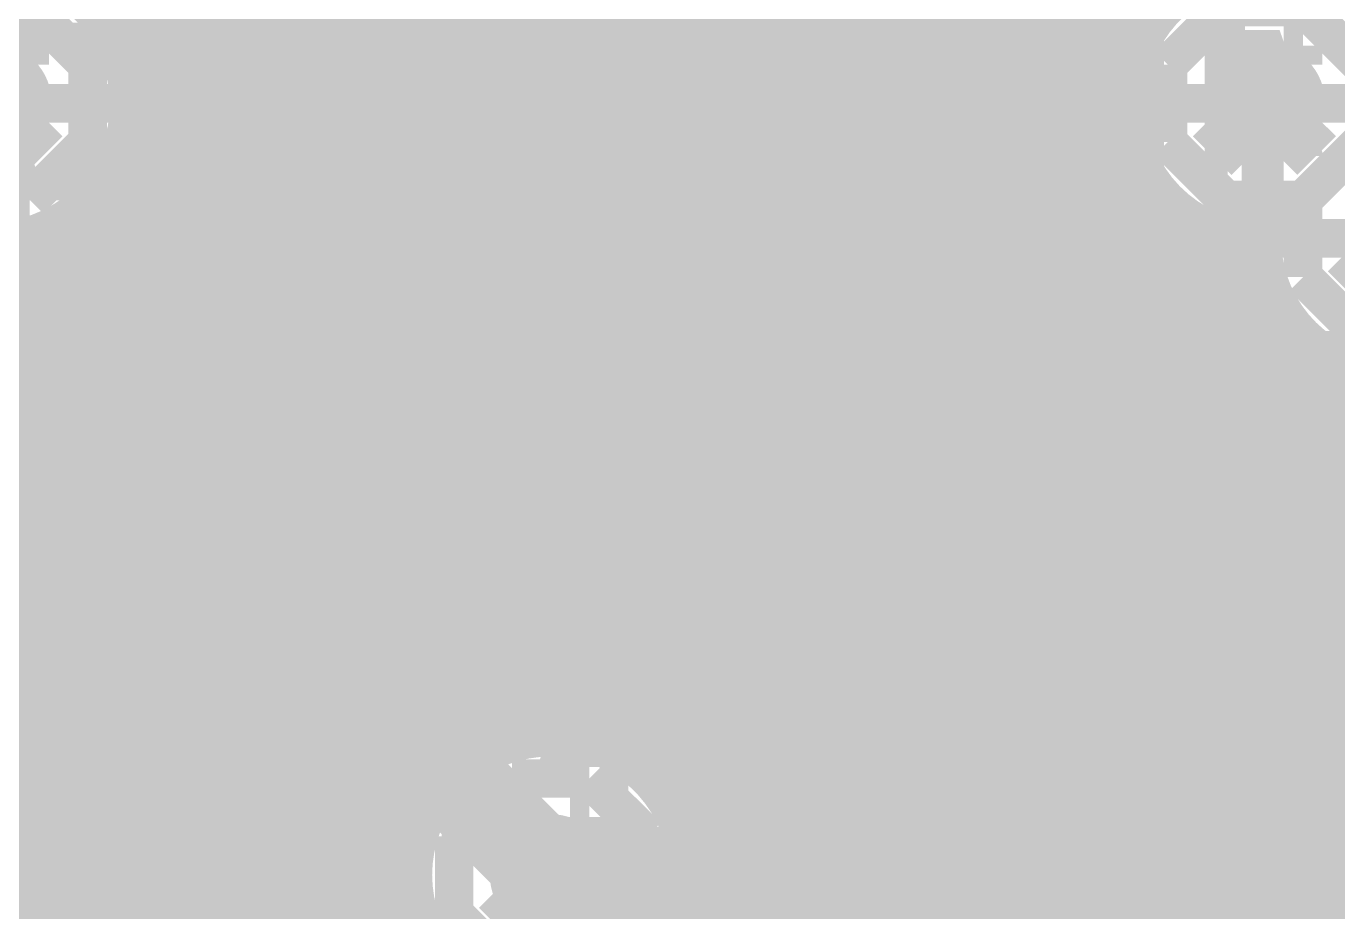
# Model space of a CAD drawing. Extents: x -5 to 157, y -120 to 103.
# Drawn here: x 12.68 to 21.31, y 11.19 to 17.02 of the extents above; entities that cross this region are included whole.
import ezdxf

# ---------------------------------------------------------------- set-up
doc = ezdxf.new("R2010")
doc.units = 0
doc.header["$MEASUREMENT"] = 0
doc.layers.get('0').update_dxf_attribs({"linetype": 'CONTINUOUS'})
for name, color, linetype in [('22-304-2_BOT', 7, 'CONTINUOUS'), ('22-304-2_DRD', 7, 'CONTINUOUS'), ('22-304-2_DRL', 2, 'CONTINUOUS'), ('22-304-2_IN1', 4, 'CONTINUOUS'), ('22-304-2_IN2', 3, 'CONTINUOUS'), ('22-304-2_SMB', 5, 'CONTINUOUS'), ('22-304-2_SPB', 14, 'CONTINUOUS'), ('22-304-2_SSB', 12, 'CONTINUOUS'), ('22-304-2_TOP', 13, 'CONTINUOUS'), ('THRUHOLE_TAP', 7, 'CONTINUOUS')]:
    doc.layers.add(name, color=color, linetype=linetype)

# ---------------------------------------------------------------- blocks, each defined once
blk = doc.blocks.new('ROUND_39')
at = {"const_width": 0.40005}
blk.add_lwpolyline([(-0.200024, 0, 1), (0.200024, 0, 1)], format="xyb", close=True, dxfattribs=at)
blk = doc.blocks.new('RECTANGLE_45')
blk.add_solid([(0.51308, 0.63627), (0.51308, -0.63627), (-0.51308, 0.63627), (-0.51308, -0.63627)])
blk = doc.blocks.new('RECTANGLE_47')
blk.add_solid([(0.4064, 0.4826), (0.4064, -0.4826), (-0.4064, 0.4826), (-0.4064, -0.4826)])
blk = doc.blocks.new('RECTANGLE_48')
blk.add_solid([(0.508, 0.9017), (0.508, -0.9017), (-0.508, 0.9017), (-0.508, -0.9017)])
blk = doc.blocks.new('ROUND_87')
at = {"const_width": 0.10033}
blk.add_lwpolyline([(-0.050164, 0, 1), (0.050164, 0, 1)], format="xyb", close=True, dxfattribs=at)
blk = doc.blocks.new('ROUND_88')
at = {"const_width": 0.10033}
blk.add_lwpolyline([(-0.050164, 0, 1), (0.050164, 0, 1)], format="xyb", close=True, dxfattribs=at)
blk = doc.blocks.new('ROUND_42')
at = {"const_width": 0.40005}
blk.add_lwpolyline([(-0.200024, 0, 1), (0.200024, 0, 1)], format="xyb", close=True, dxfattribs=at)
blk = doc.blocks.new('ROUND_38')
at = {"const_width": 0.40005}
blk.add_lwpolyline([(-0.200024, 0, 1), (0.200024, 0, 1)], format="xyb", close=True, dxfattribs=at)
blk = doc.blocks.new('ROUND_80')
at = {"const_width": 0.10033}
blk.add_lwpolyline([(-0.050164, 0, 1), (0.050164, 0, 1)], format="xyb", close=True, dxfattribs=at)

msp = doc.modelspace()

# ---------------------------------------------------------------- linework, layer by layer
at = {"layer": '22-304-2_BOT'}
for points, const_width in [([(14.5288, 18.415), (14.5288, 16.8148), (14.224, 16.51)], 0.635), ([(19.7612, 16.51), (19.7612, 17.526), (16.891, 17.526), (16.002, 18.415), (15.9512, 18.415)], 0.254), ([(19.7612, 16.51), (19.7612, 17.526), (21.59, 17.526), (22.28088, 16.83512), (24.25446, 16.83512)], 0.254), ([(17.4244, 16.891), (17.27708, 16.891)], 0.254), ([(17.27708, 16.891), (17.27708, 15.36446)], 0.254), ([(17.399, 16.891), (17.399, 12.4206)], 0.254), ([(17.4244, 16.891), (17.4244, 15.5194)], 0.254), ([(17.4244, 16.8402), (17.27708, 16.8402)], 0.254), ([(17.21358, 16.51), (16.256, 16.51)], 0.381), ([(17.4244, 16.6116), (17.27708, 16.6116)], 0.254), ([(17.4879, 16.51), (18.3388, 16.51)], 0.381), ([(18.3388, 15.5829), (18.3388, 16.51)], 0.381), ([(14.605, 14.859), (16.256, 16.51)], 0.254), ([(18.288, 14.859), (18.3388, 14.9098), (18.3388, 16.51), (18.3388, 14.9098), (18.288, 14.859)], 0.254), ([(20.828, 16.51), (21.89988, 16.51), (22.225, 16.18488), (24.18588, 16.18488), (24.25446, 16.18488)], 0.254), ([(17.4244, 16.383), (17.27708, 16.383)], 0.254), ([(17.4244, 16.1544), (17.27708, 16.1544)], 0.254), ([(13.20292, 16.00962), (13.20292, 15.36446)], 0.254), ([(13.081, 15.8623), (13.081, 9.7917)], 0.254), ([(13.20292, 15.9258), (13.13942, 15.9258)], 0.254), ([(17.4244, 15.9258), (17.27708, 15.9258)], 0.254), ([(13.20292, 15.6972), (13.081, 15.6972)], 0.254), ([(17.4244, 15.6972), (17.27708, 15.6972)], 0.254), ([(20.6756, 15.61592), (20.6756, 15.5194)], 0.254), ([(18.8468, 15.5194), (17.4244, 15.5194)], 0.254), ([(17.6276, 15.5194), (17.6276, 12.4206)], 0.254), ([(17.8562, 15.5194), (17.8562, 12.4206)], 0.254), ([(18.0848, 15.5194), (18.0848, 12.4206)], 0.254), ([(18.3134, 15.5194), (18.3134, 12.4206)], 0.254), ([(18.542, 15.5194), (18.542, 15.3797)], 0.254), ([(18.7706, 15.5194), (18.7706, 15.3797)], 0.254), ([(19.2532, 15.5194), (18.8468, 15.5194)], 0.254), ([(18.9992, 15.5194), (18.9992, 15.3797)], 0.254), ([(19.2278, 15.5194), (19.2278, 15.3797)], 0.254), ([(20.33778, 15.5194), (19.2532, 15.5194)], 0.254), ([(19.4564, 15.5194), (19.4564, 15.3797)], 0.254), ([(19.685, 15.5194), (19.685, 15.3797)], 0.254), ([(19.9136, 15.5194), (19.9136, 15.3797)], 0.254), ([(20.1422, 15.5194), (20.1422, 15.47622)], 0.254), ([(20.6756, 15.5194), (20.40382, 15.5194)], 0.254), ([(20.8153, 15.5194), (20.6756, 15.5194)], 0.254), ([(13.20292, 15.4686), (13.081, 15.4686)], 0.254), ([(20.11934, 15.4686), (17.27708, 15.4686)], 0.254), ([(15.0876, 15.36446), (13.20292, 15.36446)], 0.254), ([(13.2842, 15.36446), (13.2842, 9.49198)], 0.254), ([(13.5128, 15.36446), (13.5128, 9.2456)], 0.254), ([(13.7414, 15.36446), (13.7414, 9.2456)], 0.254), ([(13.97, 15.36446), (13.97, 9.2456)], 0.254), ([(14.1986, 15.36446), (14.1986, 9.2456)], 0.254), ([(14.4272, 15.36446), (14.4272, 9.2456)], 0.254), ([(14.6558, 15.36446), (14.6558, 9.2456)], 0.254), ([(14.8844, 15.36446), (14.8844, 9.2456)], 0.254), ([(15.23492, 15.3797), (15.0876, 15.3797)], 0.254), ([(15.0876, 15.36446), (15.0876, 12.5603)], 0.254), ([(17.27708, 15.36446), (17.1196, 15.36446)], 0.254), ([(17.1196, 15.36446), (17.1196, 12.5603)], 0.254), ([(17.1704, 15.36446), (17.1704, 12.4206)], 0.254), ([(18.4404, 15.3797), (18.4404, 12.5603)], 0.254), ([(19.97202, 15.3797), (18.4404, 15.3797)], 0.254), ([(15.0876, 15.24), (13.081, 15.24)], 0.254), ([(18.4404, 15.24), (17.1196, 15.24)], 0.254), ([(15.0876, 15.0114), (13.081, 15.0114)], 0.254), ([(18.4404, 15.0114), (17.1196, 15.0114)], 0.254), ([(24.25446, 14.8844), (20.3708, 14.8844), (19.4564, 13.97)], 0.254), ([(15.0876, 14.7828), (13.081, 14.7828)], 0.254), ([(18.4404, 14.7828), (17.1196, 14.7828)], 0.254), ([(15.0876, 14.5542), (13.081, 14.5542)], 0.254), ([(18.4404, 14.5542), (17.1196, 14.5542)], 0.254), ([(15.0876, 14.3256), (13.081, 14.3256)], 0.254), ([(18.4404, 14.3256), (17.1196, 14.3256)], 0.254), ([(19.1262, 11.43), (19.177, 11.43), (21.98116, 14.23416), (24.25446, 14.23416)], 0.254), ([(15.0876, 14.097), (13.081, 14.097)], 0.254), ([(15.1511, 13.97), (16.1036, 13.97)], 0.381), ([(16.1036, 12.6238), (16.1036, 13.97)], 0.381), ([(17.0561, 13.97), (16.1036, 13.97)], 0.381), ([(18.4404, 14.097), (17.1196, 14.097)], 0.254), ([(16.1036, 13.97), (17.272, 13.97)], 0.254), ([(16.1036, 13.97), (17.272, 13.97)], 0.254), ([(16.1036, 13.97), (17.272, 13.97)], 0.254), ([(15.0876, 13.8684), (13.081, 13.8684)], 0.254), ([(18.4404, 13.8684), (17.1196, 13.8684)], 0.254), ([(15.0876, 13.6398), (13.081, 13.6398)], 0.254), ([(18.4404, 13.6398), (17.1196, 13.6398)], 0.254), ([(20.8788, 11.43), (20.8788, 12.1158), (22.34692, 13.58392), (24.25446, 13.58392)], 0.254), ([(15.0876, 13.4112), (13.081, 13.4112)], 0.254), ([(18.4404, 13.4112), (17.1196, 13.4112)], 0.254), ([(15.0876, 13.1826), (13.081, 13.1826)], 0.254), ([(18.4404, 13.1826), (17.1196, 13.1826)], 0.254), ([(15.0876, 12.954), (13.081, 12.954)], 0.254), ([(18.4404, 12.954), (17.1196, 12.954)], 0.254), ([(15.0876, 12.7254), (13.081, 12.7254)], 0.254), ([(18.4404, 12.7254), (17.1196, 12.7254)], 0.254), ([(19.34464, 12.4968), (13.081, 12.4968)], 0.254), ([(17.1196, 12.5603), (15.0876, 12.5603)], 0.254), ([(15.113, 12.5603), (15.113, 5.78612)], 0.254), ([(15.3416, 12.5603), (15.3416, 11.88212)], 0.254), ([(15.5702, 12.5603), (15.5702, 12.14374)], 0.254), ([(15.7988, 12.5603), (15.7988, 12.27582)], 0.254), ([(16.0274, 12.5603), (16.0274, 12.3317)], 0.254), ([(16.256, 12.5603), (16.256, 12.32916)], 0.254), ([(16.4846, 12.5603), (16.4846, 12.26566)], 0.254), ([(16.7132, 12.5603), (16.7132, 12.2555)], 0.254), ([(16.9418, 12.5603), (16.9418, 12.4206)], 0.254), ([(19.40814, 12.5603), (18.4404, 12.5603)], 0.254), ([(18.542, 12.5603), (18.542, 12.4206)], 0.254), ([(18.7706, 12.5603), (18.7706, 12.4206)], 0.254), ([(18.9992, 12.5603), (18.9992, 12.4206)], 0.254), ([(19.2278, 12.5603), (19.2278, 12.4206)], 0.254), ([(19.40814, 12.5603), (19.26844, 12.4206)], 0.254), ([(18.2118, 12.4206), (16.7894, 12.4206)], 0.254), ([(16.7894, 12.4206), (16.7894, 12.2555)], 0.254), ([(18.6182, 12.4206), (18.2118, 12.4206)], 0.254), ([(19.26844, 12.4206), (18.6182, 12.4206)], 0.254), ([(15.78102, 12.2682), (13.081, 12.2682)], 0.254), ([(16.7894, 12.2682), (16.47698, 12.2682)], 0.254), ([(16.7894, 12.2555), (16.50492, 12.2555)], 0.254), ([(16.7894, 12.2555), (16.50492, 12.2555)], 0.254), ([(15.4559, 12.0396), (13.081, 12.0396)], 0.254), ([(15.30604, 11.811), (13.081, 11.811)], 0.254), ([(17.7038, 11.43), (16.129, 11.43)], 0.635), ([(17.7038, 11.43), (16.129, 11.43)], 0.635), ([(15.23492, 11.5824), (13.081, 11.5824)], 0.254), ([(15.22476, 11.3538), (13.081, 11.3538)], 0.254), ([(15.27302, 11.1252), (13.081, 11.1252)], 0.254)]:
    msp.add_lwpolyline(points, dxfattribs=dict(at, const_width=const_width))
at = {"layer": '22-304-2_BOT', "const_width": 0.254}
for points in [[(13.081, 15.8623, 0.0528434), (13.20266, 16.00979)], [(20.6756, 15.61592, 0.0373235), (20.81022, 15.6032)], [(20.81022, 15.60322, 0.0231536), (20.81575, 15.51945)], [(20.33778, 15.5194, 0.157767), (19.97204, 15.37968)], [(20.33778, 15.5194, 0.157767), (19.97204, 15.37968)], [(16.129, 12.33678, 0.4142136), (15.22222, 11.43)], [(16.50492, 12.2555, 0.107239), (16.129, 12.33706)], [(15.22222, 11.43, 0.4142136), (16.129, 10.52322)]]:
    msp.add_lwpolyline(points, format="xyb", dxfattribs=at)
at = {"layer": '22-304-2_DRD', "const_width": 0.254}
for points in [[(12.7, 17.145), (12.192, 17.145)], [(13.081, 16.764), (12.7, 17.145)], [(20.574, 17.145), (20.193, 16.764)], [(21.082, 17.145), (20.574, 17.145)], [(21.463, 16.764), (21.082, 17.145)], [(12.573, 16.891), (12.573, 16.764)], [(12.7, 16.891), (12.573, 16.891)], [(12.7, 16.764), (12.7, 16.891)], [(20.574, 16.891), (20.574, 16.764)], [(20.701, 16.891), (20.574, 16.891)], [(20.701, 16.764), (20.701, 16.891)], [(20.955, 16.891), (20.955, 16.764)], [(21.082, 16.891), (20.955, 16.891)], [(21.082, 16.764), (21.082, 16.891)], [(12.573, 16.764), (12.7, 16.764)], [(13.081, 16.256), (13.081, 16.764)], [(20.193, 16.764), (20.193, 16.256)], [(20.574, 16.764), (20.701, 16.764)], [(20.955, 16.764), (21.082, 16.764)], [(12.827, 16.383), (12.573, 16.129)], [(20.701, 16.129), (20.447, 16.383)], [(21.209, 16.383), (20.955, 16.129)], [(12.7, 15.875), (13.081, 16.256)], [(20.193, 16.256), (20.574, 15.875)], [(21.082, 15.875), (21.463, 16.256)], [(21.463, 16.256), (21.082, 15.875)], [(12.573, 16.129), (12.319, 16.129)], [(20.955, 16.129), (20.701, 16.129)], [(12.192, 15.875), (12.7, 15.875)], [(20.574, 15.875), (21.082, 15.875)], [(21.082, 15.875), (21.082, 15.367)], [(14.351, 15.494), (13.97, 15.113)], [(14.859, 15.494), (14.351, 15.494)], [(15.24, 15.113), (14.859, 15.494)], [(18.034, 15.494), (17.653, 15.113)], [(18.034, 15.494), (17.653, 15.113)], [(18.542, 15.494), (18.034, 15.494)], [(18.542, 15.494), (18.034, 15.494)], [(18.923, 15.113), (18.542, 15.494)], [(18.923, 15.113), (18.542, 15.494)], [(21.59, 15.24), (21.336, 15.494)], [(21.082, 15.367), (21.463, 14.986)], [(14.351, 15.24), (14.351, 15.113)], [(14.478, 15.24), (14.351, 15.24)], [(14.478, 15.113), (14.478, 15.24)], [(14.732, 15.24), (14.732, 15.113)], [(14.859, 15.24), (14.732, 15.24)], [(14.859, 15.113), (14.859, 15.24)], [(18.034, 15.24), (18.034, 15.113)], [(18.161, 15.24), (18.034, 15.24)], [(18.034, 15.24), (18.034, 15.113)], [(18.161, 15.24), (18.034, 15.24)], [(18.161, 15.113), (18.161, 15.24)], [(18.161, 15.113), (18.161, 15.24)], [(18.415, 15.24), (18.415, 15.113)], [(18.542, 15.24), (18.415, 15.24)], [(18.415, 15.24), (18.415, 15.113)], [(18.542, 15.24), (18.415, 15.24)], [(18.542, 15.113), (18.542, 15.24)], [(18.542, 15.113), (18.542, 15.24)], [(13.97, 15.113), (13.97, 14.605)], [(14.351, 15.113), (14.478, 15.113)], [(14.732, 15.113), (14.859, 15.113)], [(15.24, 14.605), (15.24, 15.113)], [(17.653, 15.113), (17.653, 14.605)], [(17.653, 15.113), (17.653, 14.605)], [(18.034, 15.113), (18.161, 15.113)], [(18.034, 15.113), (18.161, 15.113)], [(18.415, 15.113), (18.542, 15.113)], [(18.415, 15.113), (18.542, 15.113)], [(18.923, 14.605), (18.923, 15.113)], [(18.923, 14.605), (18.923, 15.113)], [(14.478, 14.478), (14.224, 14.732)], [(14.986, 14.732), (14.732, 14.478)], [(18.161, 14.478), (17.907, 14.732)], [(18.161, 14.478), (17.907, 14.732)], [(18.669, 14.732), (18.415, 14.478)], [(18.669, 14.732), (18.415, 14.478)], [(13.97, 14.605), (14.351, 14.224)], [(14.859, 14.224), (15.24, 14.605)], [(17.018, 14.605), (16.637, 14.224)], [(17.018, 14.605), (16.637, 14.224)], [(17.018, 14.605), (16.637, 14.224)], [(17.526, 14.605), (17.018, 14.605)], [(17.526, 14.605), (17.018, 14.605)], [(17.526, 14.605), (17.018, 14.605)], [(17.907, 14.224), (17.526, 14.605)], [(17.907, 14.224), (17.526, 14.605)], [(17.907, 14.224), (17.526, 14.605)], [(17.653, 14.605), (18.034, 14.224)], [(17.653, 14.605), (18.034, 14.224)], [(18.542, 14.224), (18.923, 14.605)], [(18.542, 14.224), (18.923, 14.605)], [(14.732, 14.478), (14.478, 14.478)], [(18.415, 14.478), (18.161, 14.478)], [(18.415, 14.478), (18.161, 14.478)], [(17.018, 14.351), (17.018, 14.224)], [(17.145, 14.351), (17.018, 14.351)], [(17.018, 14.351), (17.018, 14.224)], [(17.145, 14.351), (17.018, 14.351)], [(17.018, 14.351), (17.018, 14.224)], [(17.145, 14.351), (17.018, 14.351)], [(17.145, 14.224), (17.145, 14.351)], [(17.145, 14.224), (17.145, 14.351)], [(17.145, 14.224), (17.145, 14.351)], [(17.399, 14.351), (17.399, 14.224)], [(17.526, 14.351), (17.399, 14.351)], [(17.399, 14.351), (17.399, 14.224)], [(17.526, 14.351), (17.399, 14.351)], [(17.399, 14.351), (17.399, 14.224)], [(17.526, 14.351), (17.399, 14.351)], [(17.526, 14.224), (17.526, 14.351)], [(17.526, 14.224), (17.526, 14.351)], [(17.526, 14.224), (17.526, 14.351)], [(14.351, 14.224), (14.859, 14.224)], [(16.637, 14.224), (16.637, 13.716)], [(16.637, 14.224), (16.637, 13.716)], [(16.637, 14.224), (16.637, 13.716)], [(17.018, 14.224), (17.145, 14.224)], [(17.018, 14.224), (17.145, 14.224)], [(17.018, 14.224), (17.145, 14.224)], [(17.399, 14.224), (17.526, 14.224)], [(17.399, 14.224), (17.526, 14.224)], [(17.399, 14.224), (17.526, 14.224)], [(17.907, 13.716), (17.907, 14.224)], [(17.907, 13.716), (17.907, 14.224)], [(17.907, 13.716), (17.907, 14.224)], [(18.034, 14.224), (18.542, 14.224)], [(18.034, 14.224), (18.542, 14.224)], [(17.145, 13.589), (16.891, 13.843)], [(17.145, 13.589), (16.891, 13.843)], [(17.145, 13.589), (16.891, 13.843)], [(17.653, 13.843), (17.399, 13.589)], [(17.653, 13.843), (17.399, 13.589)], [(17.653, 13.843), (17.399, 13.589)], [(16.637, 13.716), (17.018, 13.335)], [(16.637, 13.716), (17.018, 13.335)], [(16.637, 13.716), (17.018, 13.335)], [(17.526, 13.335), (17.907, 13.716)], [(17.526, 13.335), (17.907, 13.716)], [(17.526, 13.335), (17.907, 13.716)], [(17.399, 13.589), (17.145, 13.589)], [(17.399, 13.589), (17.145, 13.589)], [(17.399, 13.589), (17.145, 13.589)], [(17.018, 13.335), (17.526, 13.335)], [(17.018, 13.335), (17.526, 13.335)], [(17.018, 13.335), (17.526, 13.335)], [(15.875, 12.065), (15.494, 11.684)], [(15.875, 12.065), (15.494, 11.684)], [(16.383, 12.065), (15.875, 12.065)], [(16.383, 12.065), (15.875, 12.065)], [(16.764, 11.684), (16.383, 12.065)], [(16.764, 11.684), (16.383, 12.065)], [(15.875, 11.811), (15.875, 11.684)], [(16.002, 11.811), (15.875, 11.811)], [(15.875, 11.811), (15.875, 11.684)], [(16.002, 11.811), (15.875, 11.811)], [(16.002, 11.684), (16.002, 11.811)], [(16.002, 11.684), (16.002, 11.811)], [(16.256, 11.811), (16.256, 11.684)], [(16.383, 11.811), (16.256, 11.811)], [(16.256, 11.811), (16.256, 11.684)], [(16.383, 11.811), (16.256, 11.811)], [(16.383, 11.684), (16.383, 11.811)], [(16.383, 11.684), (16.383, 11.811)], [(15.494, 11.684), (15.494, 11.176)], [(15.494, 11.684), (15.494, 11.176)], [(15.875, 11.684), (16.002, 11.684)], [(15.875, 11.684), (16.002, 11.684)], [(16.256, 11.684), (16.383, 11.684)], [(16.256, 11.684), (16.383, 11.684)], [(16.764, 11.176), (16.764, 11.684)], [(16.764, 11.176), (16.764, 11.684)], [(16.002, 11.049), (15.748, 11.303)], [(16.002, 11.049), (15.748, 11.303)], [(16.51, 11.303), (16.256, 11.049)], [(16.51, 11.303), (16.256, 11.049)], [(15.494, 11.176), (15.875, 10.795)], [(15.494, 11.176), (15.875, 10.795)], [(16.383, 10.795), (16.764, 11.176)], [(16.383, 10.795), (16.764, 11.176)]]:
    msp.add_lwpolyline(points, dxfattribs=at)
at = {"layer": '22-304-2_IN1', "const_width": 0.254}
for points in [[(15.0114, 60.198), (15.0114, 15.66926)], [(15.24, 60.198), (15.24, 15.5067)], [(15.4686, 60.198), (15.4686, 15.1384)], [(15.6972, 53.69814), (15.6972, 12.22756)], [(15.9258, 53.40604), (15.9258, 12.31392)], [(16.1544, 53.26634), (16.1544, 12.33678)], [(19.5834, 37.5158), (19.5834, 11.557)], [(19.812, 37.49548), (19.812, 11.557)], [(20.0406, 37.49294), (20.0406, 16.96212)], [(14.7828, 34.64814), (14.7828, 15.748)], [(14.5542, 34.35604), (14.5542, 15.76578)], [(14.3256, 34.21634), (14.3256, 15.7226)], [(19.3548, 29.06014), (19.3548, 11.557)], [(19.1262, 24.67102), (19.1262, 15.20698)], [(18.8976, 24.3459), (18.8976, 15.5321)], [(18.669, 24.19604), (18.669, 15.68196)], [(18.4404, 24.12492), (18.4404, 15.75308)], [(18.2118, 18.93824), (18.2118, 15.76324)], [(14.097, 18.23212), (14.097, 15.61084)], [(16.383, 18.23212), (16.383, 14.15288)], [(17.9832, 17.85112), (17.9832, 15.71244)], [(13.8684, 17.7927), (13.8684, 15.38986)], [(16.6116, 17.7927), (16.6116, 14.5923)], [(13.6398, 17.61744), (13.6398, 10.75182)], [(16.8402, 17.61744), (16.8402, 14.76756)], [(17.7546, 17.64538), (17.7546, 15.59306)], [(13.1826, 17.50822), (13.1826, 17.04086)], [(13.4112, 17.53108), (13.4112, 10.61974)], [(17.0688, 17.53108), (17.0688, 14.85392)], [(17.2974, 17.50822), (17.2974, 14.87678)], [(17.526, 17.54378), (17.526, 15.35176)], [(20.04314, 16.9672), (13.23086, 16.9672)], [(19.94916, 16.7386), (13.32484, 16.7386)], [(19.92122, 16.51), (13.35278, 16.51)], [(19.94916, 16.2814), (13.32484, 16.2814)], [(20.04314, 16.0528), (13.23086, 16.0528)], [(20.0406, 16.05788), (20.0406, 11.557)], [(13.1826, 15.97914), (13.1826, 10.35812)], [(20.23364, 15.8242), (13.04036, 15.8242)], [(20.2692, 15.79372), (20.2692, 11.557)], [(12.954, 15.75816), (12.954, 9.89584)], [(14.07414, 15.5956), (12.59078, 15.5956)], [(12.7254, 15.6464), (12.7254, 10.0076)], [(17.75714, 15.5956), (15.13586, 15.5956)], [(20.81022, 15.5956), (18.81886, 15.5956)], [(20.4978, 15.66418), (20.4978, 11.557)], [(20.7264, 15.6083), (20.7264, 11.557)], [(13.85316, 15.367), (12.55522, 15.367)], [(17.53616, 15.367), (15.35684, 15.367)], [(20.84578, 15.367), (19.03984, 15.367)], [(13.7414, 15.1384), (12.45108, 15.1384)], [(17.4244, 15.1384), (15.4686, 15.1384)], [(20.94738, 15.1384), (19.1516, 15.1384)], [(20.955, 15.12824), (20.955, 11.557)], [(13.69822, 14.9098), (12.24788, 14.9098)], [(17.38122, 14.9098), (15.51178, 14.9098)], [(21.15312, 14.9098), (19.19478, 14.9098)], [(21.1836, 14.88694), (21.1836, 11.557)], [(21.4122, 14.76502), (21.4122, 11.557)], [(13.71346, 14.6812), (2.5273, 14.6812)], [(16.70812, 14.6812), (15.494, 14.6812)], [(25.39746, 14.6812), (19.177, 14.6812)], [(15.4686, 14.5796), (15.4686, 12.0523)], [(19.1262, 14.51102), (19.1262, 11.557)], [(13.7922, 14.4526), (2.5273, 14.4526)], [(16.50238, 14.4526), (15.41526, 14.4526)], [(25.4762, 14.4526), (19.09826, 14.4526)], [(13.8684, 14.32814), (13.8684, 10.8077)], [(13.9573, 14.224), (2.5273, 14.224)], [(15.24, 14.2113), (15.24, 11.61288)], [(16.40078, 14.224), (15.2527, 14.224)], [(25.6413, 14.224), (18.9357, 14.224)], [(18.8976, 14.1859), (18.8976, 11.557)], [(14.097, 14.10716), (14.097, 10.80516)], [(15.0114, 14.0462), (15.0114, 4.572)], [(18.669, 14.03604), (18.669, 11.557)], [(14.3256, 13.9954), (2.5273, 13.9954)], [(14.3256, 13.9954), (14.3256, 10.74166)], [(14.5542, 13.95222), (14.5542, 10.59942)], [(14.7828, 13.96746), (14.7828, 10.30986)], [(16.36522, 13.9954), (14.8844, 13.9954)], [(18.2118, 13.95476), (18.2118, 11.52398)], [(18.4404, 13.96492), (18.4404, 11.557)], [(26.0096, 13.9954), (18.5674, 13.9954)], [(16.383, 13.78712), (16.383, 12.30122)], [(16.38808, 13.7668), (2.5273, 13.7668)], [(31.82112, 13.7668), (18.15592, 13.7668)], [(16.47444, 13.5382), (2.5273, 13.5382)], [(25.72512, 13.5382), (18.06956, 13.5382)], [(16.6116, 13.3477), (16.6116, 12.19708)], [(17.9832, 13.40612), (17.9832, 11.38682)], [(16.6497, 13.3096), (2.39014, 13.3096)], [(25.51938, 13.3096), (17.8943, 13.3096)], [(16.8402, 13.17244), (16.8402, 11.99388)], [(17.7546, 13.20038), (17.7546, 10.5283)], [(17.0688, 13.08608), (17.0688, 10.61974)], [(17.526, 13.09878), (17.526, 10.08888)], [(17.08912, 13.081), (2.47904, 13.081)], [(17.2974, 13.06322), (17.2974, 10.35812)], [(25.41778, 13.081), (17.45488, 13.081)], [(25.38222, 12.8524), (2.52222, 12.8524)], [(25.40508, 12.6238), (2.52222, 12.6238)], [(25.49144, 12.3952), (2.47904, 12.3952)], [(15.59814, 12.1666), (2.3876, 12.1666)], [(25.6667, 12.1666), (16.65986, 12.1666)], [(15.37716, 11.938), (2.23774, 11.938)], [(26.10612, 11.938), (16.88084, 11.938)], [(15.2654, 11.7094), (1.98882, 11.7094)], [(29.51988, 11.7094), (16.9926, 11.7094)], [(23.94712, 11.557), (18.415, 11.557)], [(15.22222, 11.4808), (-4.191, 11.4808)], [(18.11274, 11.4808), (17.03578, 11.4808)], [(15.23746, 11.2522), (10.72388, 11.2522)], [(15.24, 11.24712), (15.24, 4.572)], [(17.87144, 11.2522), (17.018, 11.2522)]]:
    msp.add_lwpolyline(points, dxfattribs=at)
for points in [[(13.35278, 16.51, 0.4142136), (12.446, 17.41678)], [(20.828, 17.41678, 0.4142136), (19.92122, 16.51)], [(21.73732, 16.52778, 0.4084996), (20.828, 17.41932)], [(12.59078, 15.61338, 0.3680651), (13.35532, 16.51)], [(19.92122, 16.51, 0.4084823), (20.81022, 15.60322)], [(14.605, 15.76578, 0.4142136), (13.69822, 14.859)], [(15.51178, 14.859, 0.4142136), (14.605, 15.76578)], [(18.288, 15.76578, 0.410118), (17.38122, 14.8717)], [(18.288, 15.76578, 0.410118), (17.38122, 14.8717)], [(19.19478, 14.859, 0.4142136), (18.288, 15.76578)], [(19.19478, 14.859, 0.4142136), (18.288, 15.76578)], [(11.684, 14.71422, 0.4117544), (12.59078, 15.61338)], [(20.81022, 15.60322, 0.408483), (21.717, 14.71422)], [(13.69822, 14.859, 0.4142136), (14.605, 13.95222)], [(14.605, 13.95222, 0.4142136), (15.51178, 14.859)], [(17.272, 14.87678, 0.4142136), (16.36522, 13.97)], [(17.38122, 14.8717, 0.030144), (17.272, 14.87829)], [(18.288, 13.95222, 0.4142136), (19.19478, 14.859)], [(18.288, 13.95222, 0.4142136), (19.19478, 14.859)], [(16.36522, 13.97, 0.4142136), (17.272, 13.06322)], [(17.272, 13.06322, 0.410118), (18.17878, 13.9573)], [(18.17878, 13.9573, 0.030144), (18.288, 13.95071)], [(18.17878, 13.9573, 0.030144), (18.288, 13.95071)], [(16.129, 12.33678, 0.4142136), (15.22222, 11.43)], [(17.03578, 11.43, 0.4142136), (16.129, 12.33678)], [(18.415, 11.557, 0.4142136), (17.78, 10.922)], [(15.22222, 11.43, 0.3343277), (15.87754, 10.55624)], [(16.76146, 10.77722, 0.2030242), (17.03791, 11.43)]]:
    msp.add_lwpolyline(points, format="xyb", dxfattribs=at)
at = {"layer": '22-304-2_IN2', "const_width": 0.254}
for points in [[(19.9136, 33.36798), (19.9136, 16.97482)], [(19.685, 33.13938), (19.685, 10.71118)], [(19.4564, 32.91078), (19.4564, 10.45972)], [(17.1704, 30.62478), (17.1704, -21.09978)], [(16.9418, 30.39618), (16.9418, 12.05484)], [(16.7132, 30.16758), (16.7132, 12.27328)], [(16.4846, 29.93898), (16.4846, 12.39266)], [(16.256, 29.71038), (16.256, 12.44854)], [(16.0274, 29.48178), (16.0274, 12.45108)], [(15.7988, 29.25318), (15.7988, 12.40028)], [(15.5702, 29.02458), (15.5702, 12.29106)], [(15.3416, 28.82138), (15.3416, 12.08786)], [(15.113, 28.6893), (15.113, 11.57478)], [(14.4272, 28.58262), (14.4272, 3.58648)], [(14.6558, 28.58516), (14.6558, 3.91414)], [(14.8844, 28.61564), (14.8844, 4.07924)], [(19.2278, 24.60752), (19.2278, -13.05052)], [(17.399, 24.50592), (17.399, -21.32838)], [(17.6276, 24.23414), (17.6276, -21.55698)], [(18.9992, 24.27986), (18.9992, -13.20546)], [(17.8562, 24.08682), (17.8562, -21.78558)], [(18.7706, 24.11222), (18.7706, -13.50264)], [(18.0848, 24.01316), (18.0848, -22.01418)], [(18.3134, 23.99284), (18.3134, -22.24278)], [(18.542, 24.02332), (18.542, -22.47138)], [(14.1986, 18.14576), (14.1986, 0.88646)], [(13.97, 17.72666), (13.97, 0.8255)], [(13.7414, 17.5387), (13.7414, 0.6985)], [(13.5128, 17.43456), (13.5128, 8.28548)], [(13.2842, 17.39138), (13.2842, 17.10182)], [(19.96694, 17.0688), (13.30706, 17.0688)], [(19.85518, 16.8402), (13.41628, 16.8402)], [(19.80692, 16.6116), (13.46708, 16.6116)], [(19.80946, 16.383), (13.46454, 16.383)], [(19.86534, 16.1544), (13.40866, 16.1544)], [(19.9136, 16.04264), (19.9136, 10.84834)], [(13.2842, 15.91818), (13.2842, 9.73582)], [(19.98472, 15.9258), (13.28928, 15.9258)], [(13.0556, 15.6845), (13.0556, 9.9695)], [(20.20062, 15.6972), (13.07084, 15.6972)], [(20.1422, 15.74546), (20.1422, 10.91692)], [(20.3708, 15.59052), (20.3708, 10.92962)], [(12.827, 15.5575), (12.827, 10.0965)], [(20.5994, 15.50924), (20.5994, 10.89406)], [(20.701, 15.4686), (12.69746, 15.4686)], [(20.7645, 15.24), (12.6365, 15.24)], [(12.5984, 15.15364), (12.5984, 10.15746)], [(20.828, 15.10792), (20.828, 10.79754)], [(20.8915, 15.0114), (12.5095, 15.0114)], [(21.0566, 14.83614), (21.0566, 10.61974)], [(21.12518, 14.7828), (12.27582, 14.7828)], [(21.2852, 14.68882), (21.2852, 10.25398)], [(31.36138, 14.5542), (2.64668, 14.5542)], [(31.369, 14.3256), (2.64668, 14.3256)], [(31.4325, 14.097), (2.64668, 14.097)], [(31.5595, 13.8684), (2.64668, 13.8684)], [(31.79318, 13.6398), (2.64668, 13.6398)], [(43.815, 13.4112), (2.64668, 13.4112)], [(43.815, 13.1826), (2.57302, 13.1826)], [(43.815, 12.954), (2.6289, 12.954)], [(43.815, 12.7254), (2.64414, 12.7254)], [(43.815, 12.4968), (2.62382, 12.4968)], [(15.53718, 12.2682), (2.56286, 12.2682)], [(43.815, 12.2682), (16.72082, 12.2682)], [(15.3035, 12.0396), (2.45364, 12.0396)], [(43.815, 12.0396), (16.9545, 12.0396)], [(15.1765, 11.811), (2.28346, 11.811)], [(43.815, 11.811), (17.0815, 11.811)], [(15.113, 11.5824), (2.01422, 11.5824)], [(25.56764, 11.5824), (17.14246, 11.5824)], [(15.10538, 11.3538), (10.78484, 11.3538)], [(15.113, 11.28522), (15.113, 4.16814)], [(25.27046, 11.3538), (17.15262, 11.3538)], [(15.14856, 11.1252), (11.00328, 11.1252)], [(25.11552, 11.1252), (17.10944, 11.1252)]]:
    msp.add_lwpolyline(points, dxfattribs=at)
for points in [[(20.828, 17.53616, 0.4142136), (19.80184, 16.51)], [(21.84654, 16.63954, 0.3776294), (20.828, 17.53616)], [(13.47216, 16.51, 0.3000217), (12.84986, 17.45234)], [(12.70508, 15.51686, 0.3413006), (13.47216, 16.51)], [(19.80184, 16.51, 0.377629), (20.69846, 15.49146)], [(11.684, 14.59484, 0.3847483), (12.70508, 15.51686)], [(20.69846, 15.49146, 0.3776294), (21.717, 14.59484)], [(16.129, 12.45616, 0.4142136), (15.10284, 11.43)], [(17.15516, 11.43, 0.4142136), (16.129, 12.45616)], [(15.10284, 11.43, 0.4142136), (16.129, 10.40384)], [(16.129, 10.40384, 0.4142136), (17.15516, 11.43)]]:
    msp.add_lwpolyline(points, format="xyb", dxfattribs=at)
at = {"layer": '22-304-2_SSB', "const_width": 0.1524}
for points in [[(17.018, 15.621), (13.462, 15.621), (13.462, 17.399), (17.018, 17.399), (17.018, 15.621)], [(20.5105, 15.6845), (17.5895, 15.6845), (17.5895, 17.3228), (20.5105, 17.3228), (20.5105, 15.6845)], [(12.64666, 16.1163), (12.70762, 15.94866), (13.06322, 15.94866), (13.12164, 16.1163), (13.12164, 16.79448), (13.06322, 16.96466), (12.70762, 16.96466), (12.64666, 16.79448)], [(20.63496, 16.24076), (21.10994, 16.24076), (20.87372, 16.9164), (20.75434, 16.9164), (20.75434, 15.9004)], [(15.113, 15.367), (15.113, 12.573), (20.447, 12.573), (20.447, 15.367), (15.113, 15.367)], [(13.73124, 13.44676), (13.73124, 14.46276), (13.85062, 14.29512)], [(12.83462, 13.95476), (13.19022, 13.95476), (13.24864, 14.12494), (13.24864, 14.29512), (13.19022, 14.46276), (12.83462, 14.46276), (12.7762, 14.29512), (12.7762, 14.12494), (13.01242, 13.44676)], [(14.33322, 13.61694), (14.39164, 13.44676), (14.74724, 13.44676), (14.8082, 13.61694), (14.8082, 14.29512), (14.74724, 14.46276), (14.39164, 14.46276), (14.33322, 14.29512)], [(13.6144, 13.44676), (13.85062, 13.44676)], [(15.48892, 11.2014), (15.48892, 12.2174), (15.60576, 12.04976)], [(14.88694, 11.2014), (14.53134, 12.2174), (15.00632, 12.2174)], [(16.08836, 11.37158), (16.14932, 11.2014), (16.50492, 11.2014), (16.56334, 11.37158), (16.56334, 12.04976), (16.50492, 12.2174), (16.14932, 12.2174), (16.08836, 12.04976)], [(19.8755, 10.6045), (16.9545, 10.6045), (16.9545, 12.2428), (19.8755, 12.2428), (19.8755, 10.6045)], [(23.0505, 10.6045), (20.1295, 10.6045), (20.1295, 12.2428), (23.0505, 12.2428), (23.0505, 10.6045)], [(15.36954, 11.2014), (15.60576, 11.2014)]]:
    msp.add_lwpolyline(points, dxfattribs=at)
at = {"layer": '22-304-2_TOP'}
for points, const_width in [([(12.8905, 17.5641), (13.3096, 17.145)], 0.254), ([(13.3096, 17.145), (13.0937, 17.145)], 0.254), ([(13.2842, 17.1704), (13.2842, 17.145)], 0.254), ([(12.446, 16.51), (20.828, 16.51)], 0.254), ([(21.717, 15.621), (11.684, 15.621)], 0.254), ([(21.0693, 14.986), (12.3317, 14.986)], 0.254), ([(12.5984, 14.986), (12.5984, 12.8905)], 0.254), ([(12.827, 14.986), (12.827, 12.8905)], 0.254), ([(13.0556, 14.986), (13.0556, 12.8905)], 0.254), ([(13.2842, 14.986), (13.2842, 12.8905)], 0.254), ([(13.5128, 14.986), (13.5128, 12.8905)], 0.254), ([(13.7414, 14.986), (13.7414, 12.8905)], 0.254), ([(13.97, 14.986), (13.97, 12.8905)], 0.254), ([(14.1986, 14.986), (14.1986, 12.8905)], 0.254), ([(14.4272, 14.986), (14.4272, 12.8905)], 0.254), ([(14.6558, 14.986), (14.6558, 12.8905)], 0.254), ([(14.8844, 14.986), (14.8844, 12.8905)], 0.254), ([(15.113, 14.986), (15.113, 12.8905)], 0.254), ([(15.3416, 14.986), (15.3416, 12.8905)], 0.254), ([(15.5702, 14.986), (15.5702, 12.88542)], 0.254), ([(15.7988, 14.986), (15.7988, 12.83208)], 0.254), ([(16.0274, 14.986), (16.0274, 12.69492)], 0.254), ([(16.256, 14.986), (16.256, 12.46886)], 0.254), ([(16.4846, 14.986), (16.4846, 12.26566)], 0.254), ([(16.7132, 14.986), (16.7132, 12.2555)], 0.254), ([(16.9418, 14.986), (16.9418, 12.2555)], 0.254), ([(17.1704, 14.986), (17.1704, 12.2555)], 0.254), ([(17.399, 14.986), (17.399, 12.2555)], 0.254), ([(17.6276, 14.986), (17.6276, 12.2555)], 0.254), ([(17.8562, 14.986), (17.8562, 12.2555)], 0.254), ([(18.0848, 14.986), (18.0848, 12.2555)], 0.254), ([(18.3134, 14.986), (18.3134, 12.2555)], 0.254), ([(18.542, 14.986), (18.542, 12.2555)], 0.254), ([(18.7706, 14.986), (18.7706, 12.2555)], 0.254), ([(18.9992, 14.986), (18.9992, 12.2555)], 0.254), ([(19.2278, 14.986), (19.2278, 12.2555)], 0.254), ([(19.4564, 14.986), (19.4564, 12.2555)], 0.254), ([(19.685, 14.986), (19.685, 12.2555)], 0.254), ([(19.9136, 14.986), (19.9136, 12.2555)], 0.254), ([(20.1422, 14.986), (20.1422, 12.2555)], 0.254), ([(20.3708, 14.986), (20.3708, 12.2555)], 0.254), ([(20.5994, 14.986), (20.5994, 12.2555)], 0.254), ([(20.828, 14.986), (20.828, 12.2555)], 0.254), ([(21.0566, 14.986), (21.0566, 12.2555)], 0.254), ([(21.2852, 14.82344), (21.2852, 12.2555)], 0.254), ([(21.36902, 14.7828), (12.03198, 14.7828)], 0.254), ([(16.129, 11.43), (23.495, 11.43), (23.749, 11.684), (28.575, 11.684), (29.21, 11.049), (31.623, 11.049), (32.385, 11.811), (32.385, 14.478)], 0.635), ([(31.48076, 14.5542), (2.5273, 14.5542)], 0.254), ([(31.49092, 14.3256), (2.5273, 14.3256)], 0.254), ([(31.5595, 14.097), (2.5273, 14.097)], 0.254), ([(31.5595, 13.8684), (2.5273, 13.8684)], 0.254), ([(31.5595, 13.6398), (2.5273, 13.6398)], 0.254), ([(31.5595, 13.4112), (2.33172, 13.4112)], 0.254), ([(31.5595, 13.1826), (2.44602, 13.1826)], 0.254), ([(31.5595, 12.954), (2.50952, 12.954)], 0.254), ([(15.494, 12.8905), (4.191, 12.8905)], 0.254), ([(31.5595, 12.7254), (15.9893, 12.7254)], 0.254), ([(16.08582, 12.64158), (16.4465, 12.2809)], 0.254), ([(23.60422, 12.4968), (16.22806, 12.4968)], 0.254), ([(16.129, 11.43), (15.494, 12.065), (4.191, 12.065), (2.159, 10.033), (2.159, 6.35), (6.477, 2.032), (6.477, -2.159), (3.683, -4.953), (3.683, -9.652), (15.113, -21.082), (19.177, -21.082), (20.193, -21.082)], 0.635), ([(16.50492, 12.2555), (16.4461, 12.27983)], 0.254), ([(23.1648, 12.2682), (16.47698, 12.2682)], 0.254), ([(23.1521, 12.2555), (16.50492, 12.2555)], 0.254), ([(15.1511, 11.2395), (10.73912, 11.2395)], 0.254), ([(12.5984, 11.2395), (12.5984, 10.03808)], 0.254), ([(12.827, 11.2395), (12.827, 9.96696)], 0.254), ([(13.0556, 11.2395), (13.0556, 9.8171)], 0.254), ([(13.2842, 11.2395), (13.2842, 9.779)], 0.254), ([(13.5128, 11.2395), (13.5128, 9.779)], 0.254), ([(13.7414, 11.2395), (13.7414, 9.779)], 0.254), ([(13.97, 11.2395), (13.97, 9.779)], 0.254), ([(14.1986, 11.2395), (14.1986, 9.779)], 0.254), ([(14.4272, 11.2395), (14.4272, 9.779)], 0.254), ([(14.6558, 11.2395), (14.6558, 9.779)], 0.254), ([(14.8844, 11.2395), (14.8844, 9.779)], 0.254), ([(15.113, 11.2395), (15.113, 9.779)], 0.254), ([(15.1511, 11.2395), (15.2781, 11.1125)], 0.254), ([(15.2654, 11.1252), (10.85342, 11.1252)], 0.254)]:
    msp.add_lwpolyline(points, dxfattribs=dict(at, const_width=const_width))
at = {"layer": '22-304-2_TOP', "const_width": 0.254}
for points in [[(13.0937, 17.145, 0.2014867), (12.446, 17.41705)], [(21.73732, 16.52778, 0.3262377), (21.08708, 17.37868)], [(21.0693, 14.986, 0.2014867), (21.717, 14.71395)], [(16.0782, 12.6492, 0.1989124), (15.494, 12.89118)], [(16.0782, 12.6492, 0.1989124), (15.494, 12.89118)], [(15.2781, 11.1125, 0.3130834), (16.129, 10.52068)]]:
    msp.add_lwpolyline(points, format="xyb", dxfattribs=at)

# ---------------------------------------------------------------- block references
at = {"layer": '22-304-2_BOT'}
for name, p in [('RECTANGLE_45', (14.224, 16.51)), ('RECTANGLE_45', (16.256, 16.51)), ('RECTANGLE_47', (18.3388, 16.51)), ('RECTANGLE_47', (19.7612, 16.51)), ('ROUND_39', (12.446, 16.51)), ('ROUND_39', (20.828, 16.51)), ('ROUND_39', (14.605, 14.859)), ('ROUND_39', (18.288, 14.859)), ('RECTANGLE_48', (16.1036, 13.97)), ('RECTANGLE_48', (19.4564, 13.97)), ('ROUND_39', (17.272, 13.97)), ('ROUND_39', (16.129, 11.43)), ('RECTANGLE_47', (17.7038, 11.43)), ('RECTANGLE_47', (19.1262, 11.43)), ('RECTANGLE_47', (20.8788, 11.43))]:
    msp.add_blockref(name, p, dxfattribs=at)
at = {"layer": '22-304-2_DRL'}
for name, p in [('ROUND_87', (20.828, 16.51)), ('ROUND_88', (14.605, 14.859)), ('ROUND_88', (18.288, 14.859)), ('ROUND_88', (17.272, 13.97)), ('ROUND_88', (16.129, 11.43))]:
    msp.add_blockref(name, p, dxfattribs=at)
at = {"layer": '22-304-2_IN1'}
for name, p in [('ROUND_39', (12.446, 16.51)), ('ROUND_39', (20.828, 16.51)), ('ROUND_42', (14.605, 14.859)), ('ROUND_42', (18.288, 14.859)), ('ROUND_42', (17.272, 13.97)), ('ROUND_39', (16.129, 11.43))]:
    msp.add_blockref(name, p, dxfattribs=at)
at = {"layer": '22-304-2_IN2'}
for name, p in [('ROUND_38', (12.446, 16.51)), ('ROUND_38', (20.828, 16.51)), ('ROUND_42', (14.605, 14.859)), ('ROUND_42', (18.288, 14.859)), ('ROUND_42', (17.272, 13.97)), ('ROUND_39', (16.129, 11.43))]:
    msp.add_blockref(name, p, dxfattribs=at)
at = {"layer": '22-304-2_SMB'}
for name, p in [('RECTANGLE_45', (14.224, 16.51)), ('RECTANGLE_45', (16.256, 16.51)), ('RECTANGLE_47', (18.3388, 16.51)), ('RECTANGLE_47', (19.7612, 16.51)), ('RECTANGLE_48', (16.1036, 13.97)), ('RECTANGLE_48', (19.4564, 13.97)), ('RECTANGLE_47', (17.7038, 11.43)), ('RECTANGLE_47', (19.1262, 11.43)), ('RECTANGLE_47', (20.8788, 11.43))]:
    msp.add_blockref(name, p, dxfattribs=at)
at = {"layer": '22-304-2_SPB'}
for name, p in [('RECTANGLE_45', (14.224, 16.51)), ('RECTANGLE_45', (16.256, 16.51)), ('RECTANGLE_47', (18.3388, 16.51)), ('RECTANGLE_47', (19.7612, 16.51)), ('RECTANGLE_48', (16.1036, 13.97)), ('RECTANGLE_48', (19.4564, 13.97)), ('RECTANGLE_47', (17.7038, 11.43)), ('RECTANGLE_47', (19.1262, 11.43)), ('RECTANGLE_47', (20.8788, 11.43))]:
    msp.add_blockref(name, p, dxfattribs=at)
at = {"layer": '22-304-2_TOP'}
for p in [(12.446, 16.51), (20.828, 16.51), (14.605, 14.859), (18.288, 14.859), (17.272, 13.97), (16.129, 11.43)]:
    msp.add_blockref('ROUND_39', p, dxfattribs=at)
at = {"layer": 'THRUHOLE_TAP'}
for p in [(20.828, 16.51), (14.605, 14.859), (18.288, 14.859), (17.272, 13.97), (16.129, 11.43)]:
    msp.add_blockref('ROUND_80', p, dxfattribs=at)

doc.saveas('drawing.dxf')
